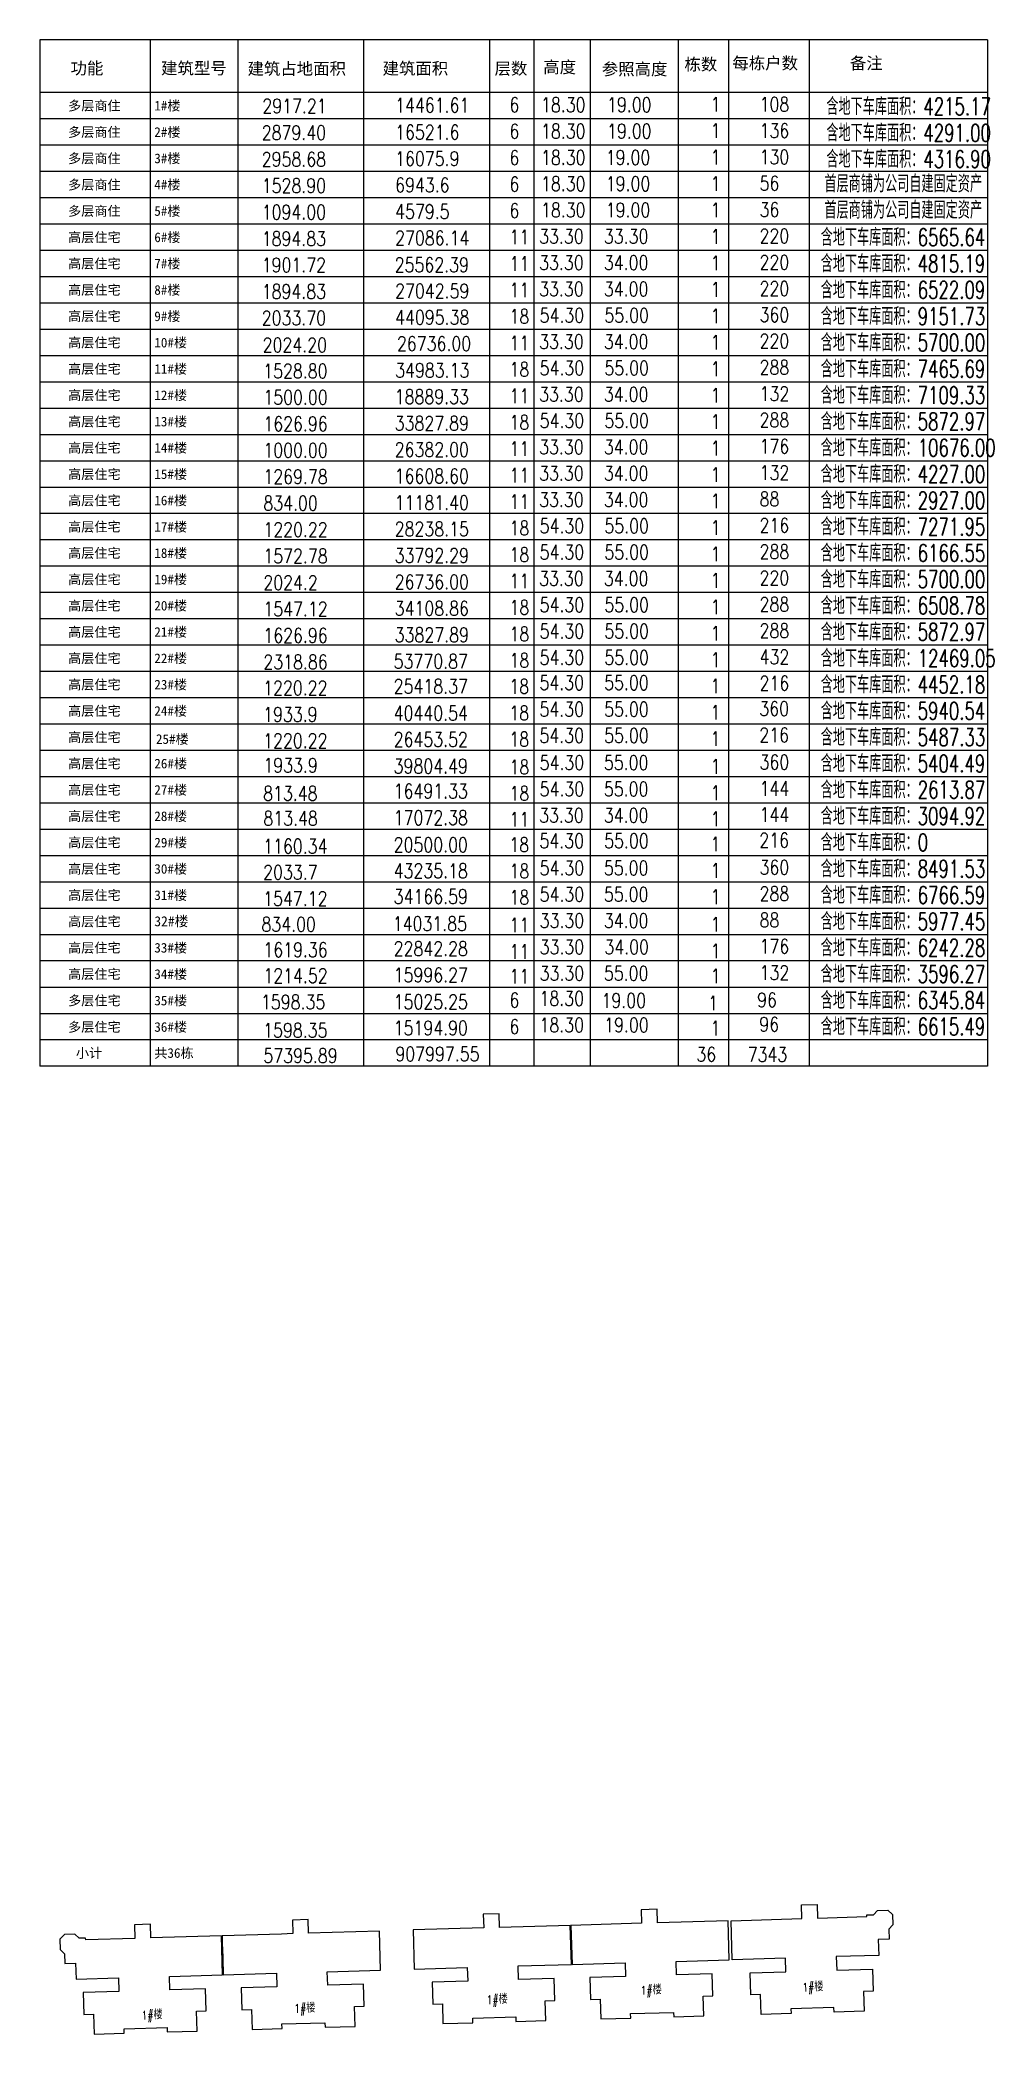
# Model space of a CAD drawing. Header units: inches. Extents: x 6 to 175, y 144 to 496.
import ezdxf

# ---------------------------------------------------------------- set-up
doc = ezdxf.new("R2010")
doc.units = ezdxf.units.IN
doc.header["$MEASUREMENT"] = 0
doc.layers.add('TEXT', color=2, linetype='Continuous', lineweight=25)
doc.layers.add('建筑型号', color=2, linetype='Continuous', lineweight=18)
doc.layers.add('外墙', color=42, linetype='Continuous')
doc.styles.add('-黑体', font='simhei.ttf', dxfattribs={"width": 0.8})
doc.styles.add('_HZTXT', font='txt.shx', dxfattribs={"width": 0.8, "bigfont": 'hztxt.shx'})
doc.styles.add('HZ', font='simplex.shx', dxfattribs={"width": 0.7, "bigfont": 'hztxt.shx'})

msp = doc.modelspace()

# ---------------------------------------------------------------- linework, layer by layer
at = {"layer": 'TEXT', "color": 123}
for p, q in [((173.56, 496.47), (6.18, 496.47)), ((6.18, 496.47), (6.18, 315.1)), ((25.67, 496.47), (25.67, 315.1)), ((41.15, 496.47), (41.15, 315.1)), ((63.37, 496.47), (63.37, 315.1)), ((85.6, 496.47), (85.6, 315.1)), ((93.42, 496.47), (93.42, 315.1)), ((103.38, 496.47), (103.38, 315.1)), ((118.93, 496.47), (118.93, 315.1)), ((127.84, 496.47), (127.84, 315.1)), ((142.07, 496.47), (142.07, 315.1)), ((173.56, 496.47), (173.56, 315.1)), ((173.56, 487.16), (6.18, 487.16)), ((173.56, 487.16), (6.18, 487.16)), ((173.56, 482.49), (6.18, 482.49)), ((173.56, 482.49), (6.18, 482.49)), ((173.56, 477.84), (6.18, 477.84)), ((173.56, 473.19), (6.18, 473.19)), ((173.56, 473.19), (6.18, 473.19)), ((173.56, 468.55), (6.18, 468.55)), ((173.56, 468.55), (6.18, 468.55)), ((173.56, 463.9), (6.18, 463.9)), ((173.56, 463.9), (6.18, 463.9)), ((173.56, 459.25), (6.18, 459.25)), ((173.56, 454.6), (6.18, 454.6)), ((173.56, 449.95), (6.18, 449.95)), ((173.56, 445.29), (6.18, 445.29)), ((173.56, 445.29), (6.18, 445.29)), ((173.56, 445.29), (6.18, 445.29)), ((173.56, 440.64), (6.18, 440.64)), ((173.56, 435.99), (6.18, 435.99)), ((173.56, 431.34), (6.18, 431.34)), ((173.56, 426.69), (6.18, 426.69)), ((173.56, 422.04), (6.18, 422.04)), ((173.56, 417.39), (6.18, 417.39)), ((173.56, 412.75), (6.18, 412.75)), ((173.56, 408.1), (6.18, 408.1)), ((173.56, 403.45), (6.18, 403.45)), ((173.56, 403.45), (6.18, 403.45)), ((173.56, 403.45), (6.18, 403.45)), ((173.56, 398.8), (6.18, 398.8)), ((173.56, 398.79), (6.18, 398.79)), ((173.56, 394.14), (6.18, 394.14)), ((173.56, 389.49), (6.18, 389.49)), ((173.56, 389.49), (6.18, 389.49)), ((173.56, 389.49), (6.18, 389.49)), ((173.56, 389.49), (6.18, 389.49)), ((173.56, 389.49), (6.18, 389.49)), ((173.56, 384.85), (6.18, 384.85)), ((173.56, 380.2), (6.18, 380.2)), ((173.56, 375.55), (6.18, 375.55)), ((173.56, 370.9), (6.18, 370.9)), ((173.56, 366.25), (6.18, 366.25)), ((173.56, 361.59), (6.18, 361.59)), ((173.56, 361.59), (6.18, 361.59)), ((173.56, 356.94), (6.18, 356.94)), ((173.56, 352.29), (6.18, 352.29)), ((173.56, 347.64), (6.18, 347.64)), ((173.56, 347.64), (6.18, 347.64)), ((173.56, 342.99), (6.18, 342.99)), ((173.56, 338.34), (6.18, 338.34)), ((173.56, 333.69), (6.18, 333.69)), ((173.56, 329.02), (6.18, 329.02)), ((173.56, 324.34), (6.18, 324.34)), ((173.56, 319.75), (6.18, 319.75)), ((173.56, 319.75), (6.18, 319.75)), ((173.56, 315.1), (6.18, 315.1))]:
    msp.add_line(p, q, dxfattribs=at)
at = {"layer": '外墙', "color": 2, "ltscale": 0.1}
for points in [[(100.19, 156.37), (109.58, 156.65), (109.65, 154.25), (103.35, 154.06), (103.47, 150.16), (105.17, 150.21), (105.27, 146.72), (110.57, 146.87), (110.54, 147.67), (118.14, 147.89), (118.16, 147.09), (123.46, 147.25), (123.36, 150.75), (125.06, 150.8), (124.95, 154.69), (118.65, 154.51), (118.58, 156.91), (127.97, 157.18), (127.77, 164.08), (115.28, 163.72), (115.21, 166.11), (112.41, 166.03), (112.48, 163.63), (99.98, 163.27)], [(152.27, 164.81), (152.27, 165.11), (153.42, 165.15), (154.15, 165.92), (155.98, 165.97), (156.81, 165.19), (156.87, 163.36), (156.14, 162.58), (156.19, 160.83), (154.3, 160.77), (154.38, 157.97), (146.88, 157.75), (146.95, 155.35), (153.25, 155.54), (153.37, 151.64), (151.67, 151.59), (151.77, 148.09), (146.48, 147.93), (146.45, 148.73), (138.86, 148.5), (138.88, 147.7), (133.58, 147.54), (133.48, 151.04), (131.78, 150.99), (131.66, 154.89), (137.96, 155.08), (137.89, 157.48), (128.49, 157.2), (128.28, 164.09), (140.78, 164.47), (140.71, 166.87), (143.51, 166.95), (143.58, 164.55)], [(14.27, 160.71), (14.26, 161.01), (13.11, 160.98), (12.33, 161.7), (10.5, 161.65), (9.72, 160.82), (9.77, 158.98), (10.54, 158.26), (10.6, 156.5), (12.5, 156.56), (12.58, 153.76), (20.08, 153.98), (20.15, 151.58), (13.85, 151.39), (13.97, 147.5), (15.67, 147.55), (15.77, 144.05), (21.07, 144.21), (21.04, 145.01), (28.64, 145.23), (28.67, 144.43), (33.96, 144.59), (33.86, 148.09), (35.56, 148.14), (35.44, 152.04), (29.14, 151.85), (29.07, 154.25), (38.47, 154.53), (38.26, 161.43), (25.77, 161.05), (25.7, 163.45), (22.9, 163.37), (22.97, 160.97)], [(48.86, 161.74), (38.36, 161.43), (38.41, 159.88), (38.43, 159.13), (38.48, 157.43), (38.57, 154.53), (47.96, 154.81), (48.04, 152.42), (41.74, 152.23), (41.85, 148.33), (43.55, 148.38), (43.66, 144.88), (48.96, 145.04), (48.93, 145.84), (56.53, 146.07), (56.55, 145.27), (61.85, 145.42), (61.75, 148.92), (63.45, 148.97), (63.33, 152.87), (57.03, 152.68), (56.96, 155.08), (66.36, 155.36), (66.15, 162.26), (53.66, 161.89), (53.58, 164.29), (50.78, 164.2), (50.86, 161.8)], [(72.3, 155.55), (81.69, 155.83), (81.76, 153.43), (75.47, 153.25), (75.58, 149.35), (77.28, 149.4), (77.38, 145.9), (82.68, 146.05), (82.66, 146.85), (90.25, 147.08), (90.28, 146.28), (95.57, 146.43), (95.47, 149.93), (97.17, 149.98), (97.06, 153.88), (90.76, 153.69), (90.69, 156.09), (100.09, 156.37), (99.88, 163.26), (87.39, 162.9), (87.32, 165.3), (84.52, 165.22), (84.59, 162.82), (72.1, 162.45)]]:
    msp.add_lwpolyline(points, close=True, dxfattribs=at)

# ---------------------------------------------------------------- texts
at = {"layer": 'TEXT', "color": 123, "style": '-黑体'}
for s, height, p in [('栋数', 2.125, (120.05, 491.09)), ('每栋户数', 2.125, (128.52, 491.29)), ('备注', 2.125, (149.28, 491.29)), ('功能', 2.125, (11.6, 490.4)), ('建筑型号', 2.125, (27.59, 490.4)), ('建筑占地面积', 2.125, (42.86, 490.33)), ('建筑面积', 2.125, (66.72, 490.36)), ('层数', 2.125, (86.51, 490.35)), ('高度', 2.125, (95.1, 490.59)), ('参照高度', 2.125, (105.45, 490.24)), ('多层商住', 1.7, (11.16, 483.99)), ('1#楼', 1.7, (26.39, 483.99)), ('多层商住', 1.7, (11.16, 479.33)), ('2#楼', 1.7, (26.39, 479.33)), ('多层商住', 1.7, (11.16, 474.68)), ('3#楼', 1.7, (26.39, 474.68)), ('多层商住', 1.7, (11.16, 470.03)), ('4#楼', 1.7, (26.39, 470.03)), ('多层商住', 1.7, (11.16, 465.38)), ('5#楼', 1.7, (26.39, 465.38)), ('高层住宅', 1.7, (11.16, 460.73)), ('6#楼', 1.7, (26.39, 460.73)), ('高层住宅', 1.7, (11.16, 456.08)), ('7#楼', 1.7, (26.39, 456.08)), ('高层住宅', 1.7, (11.16, 451.43)), ('8#楼', 1.7, (26.39, 451.43)), ('高层住宅', 1.7, (11.16, 446.79)), ('9#楼', 1.7, (26.39, 446.77)), ('高层住宅', 1.7, (11.16, 442.12)), ('10#楼', 1.7, (26.39, 442.12)), ('高层住宅', 1.7, (11.16, 437.47)), ('11#楼', 1.7, (26.39, 437.47)), ('高层住宅', 1.7, (11.16, 432.82)), ('12#楼', 1.7, (26.39, 432.82)), ('高层住宅', 1.7, (11.16, 428.17)), ('13#楼', 1.7, (26.39, 428.17)), ('高层住宅', 1.7, (11.16, 423.53)), ('14#楼', 1.7, (26.39, 423.53)), ('高层住宅', 1.7, (11.16, 418.86)), ('15#楼', 1.7, (26.39, 418.88)), ('高层住宅', 1.7, (11.16, 414.23)), ('16#楼', 1.7, (26.39, 414.23)), ('高层住宅', 1.7, (11.16, 409.58)), ('17#楼', 1.7, (26.39, 409.58)), ('高层住宅', 1.7, (11.16, 404.93)), ('18#楼', 1.7, (26.39, 404.93)), ('高层住宅', 1.7, (11.16, 400.28)), ('19#楼', 1.7, (26.39, 400.28)), ('高层住宅', 1.7, (11.16, 395.62)), ('20#楼', 1.7, (26.39, 395.63)), ('高层住宅', 1.7, (11.16, 390.98)), ('21#楼', 1.7, (26.39, 390.98)), ('高层住宅', 1.7, (11.16, 386.33)), ('22#楼', 1.7, (26.39, 386.33)), ('高层住宅', 1.7, (11.16, 381.68)), ('23#楼', 1.7, (26.39, 381.68)), ('高层住宅', 1.7, (11.16, 377.03)), ('24#楼', 1.7, (26.39, 377.03)), ('高层住宅', 1.7, (11.16, 372.37)), ('25#楼', 1.7, (26.68, 372.06)), ('高层住宅', 1.7, (11.16, 367.73)), ('26#楼', 1.7, (26.39, 367.73)), ('高层住宅', 1.7, (11.16, 363.08)), ('27#楼', 1.7, (26.39, 363.08)), ('高层住宅', 1.7, (11.16, 358.44)), ('28#楼', 1.7, (26.39, 358.42)), ('高层住宅', 1.7, (11.16, 353.79)), ('29#楼', 1.7, (26.39, 353.77)), ('高层住宅', 1.7, (11.16, 349.12)), ('30#楼', 1.7, (26.39, 349.12)), ('高层住宅', 1.7, (11.16, 344.47)), ('31#楼', 1.7, (26.39, 344.47)), ('高层住宅', 1.7, (11.16, 339.83)), ('32#楼', 1.763, (26.39, 339.83)), ('高层住宅', 1.7, (11.16, 335.18)), ('33#楼', 1.7, (26.39, 335.18)), ('高层住宅', 1.7, (11.16, 330.53)), ('34#楼', 1.7, (26.39, 330.53)), ('多层住宅', 1.7, (11.16, 325.85)), ('35#楼', 1.7, (26.39, 325.85)), ('多层住宅', 1.7, (11.16, 321.18)), ('36#楼', 1.7, (26.39, 321.18)), ('小计', 1.7, (12.54, 316.58)), ('共36栋', 1.7, (26.39, 316.58))]:
    msp.add_text(s, height=height, rotation=360, dxfattribs=at).set_placement(p)
at = {"layer": 'TEXT', "color": 123, "style": 'HZ', "width": 0.8}
for s, p in [('1', (124.67, 483.81)), ('6', (89.14, 483.72)), ('18.30', (94.71, 483.72)), ('19.00', (106.37, 483.72)), ('18.30', (94.71, 479.06)), ('19.00', (106.37, 479.06)), ('18.30', (94.71, 474.41)), ('19.00', (106.15, 474.41)), ('18.30', (94.71, 469.76)), ('19.00', (106.15, 469.76)), ('18.30', (94.71, 465.11)), ('19.00', (106.15, 465.11)), ('33.30', (94.38, 460.46)), ('33.30', (105.82, 460.46)), ('33.30', (94.38, 455.81)), ('34.00', (105.82, 455.81)), ('33.30', (94.38, 451.16)), ('34.00', (105.82, 451.16)), ('54.30', (94.47, 446.51)), ('55.00', (105.91, 446.51)), ('33.30', (94.38, 441.85)), ('34.00', (105.82, 441.85)), ('54.30', (94.47, 437.2)), ('55.00', (105.91, 437.2)), ('33.30', (94.38, 432.55)), ('34.00', (105.82, 432.55)), ('54.30', (94.47, 427.9)), ('55.00', (105.91, 427.9)), ('33.30', (94.38, 423.25)), ('34.00', (105.82, 423.25)), ('33.30', (94.38, 418.6)), ('34.00', (105.82, 418.6)), ('33.30', (94.38, 413.95)), ('34.00', (105.82, 413.95)), ('54.30', (94.47, 409.31)), ('55.00', (105.91, 409.31)), ('54.30', (94.47, 404.66)), ('55.00', (105.91, 404.66)), ('33.30', (94.38, 400.01)), ('34.00', (105.82, 400.01)), ('54.30', (94.47, 395.36)), ('55.00', (105.91, 395.36)), ('54.30', (94.47, 390.7)), ('55.00', (105.91, 390.7)), ('54.30', (94.47, 386.05)), ('55.00', (105.91, 386.05)), ('54.30', (94.44, 381.58)), ('55.00', (105.87, 381.58)), ('54.30', (94.44, 376.91)), ('55.00', (105.87, 376.91)), ('54.30', (94.44, 372.26)), ('55.00', (105.87, 372.26)), ('54.30', (94.47, 367.46)), ('55.00', (105.82, 367.46)), ('54.30', (94.47, 362.8)), ('55.00', (105.82, 362.8)), ('33.30', (94.38, 358.15)), ('34.00', (105.82, 358.15)), ('54.30', (94.44, 353.65)), ('55.00', (105.87, 353.65)), ('54.30', (94.47, 348.85)), ('55.00', (105.82, 348.85)), ('54.30', (94.47, 344.2)), ('55.00', (105.82, 344.2)), ('33.30', (94.47, 339.55)), ('34.00', (105.82, 339.55)), ('33.30', (94.47, 334.9)), ('34.00', (105.91, 334.9)), ('33.30', (94.47, 330.25)), ('55.00', (105.82, 330.25)), ('18.30', (94.44, 325.79)), ('19.00', (105.39, 325.43)), ('18.30', (94.44, 321.11)), ('19.00', (105.87, 321.11))]:
    msp.add_text(s, height=2.55, rotation=360, dxfattribs=at).set_placement(p)
at = {"layer": 'TEXT', "color": 6, "style": 'HZ', "width": 0.8}
for s, p in [('108', (133.32, 483.81)), ('2917.21', (45.48, 483.49)), ('14461.61', (68.94, 483.65)), ('2879.40', (45.37, 478.78)), ('16521.6', (68.94, 478.88)), ('136', (133.32, 479.15)), ('2958.68', (45.37, 474.1)), ('16075.9', (68.94, 474.21)), ('130', (133.32, 474.5)), ('56', (133.32, 469.85)), ('1528.90', (45.37, 469.43)), ('6943.6', (68.94, 469.53)), ('1094.00', (45.37, 464.75)), ('4579.5', (68.94, 464.86)), ('36', (133.32, 465.2)), ('1894.83', (45.37, 460.08)), ('27086.14', (68.94, 460.18)), ('220', (133.32, 460.55)), ('220', (133.32, 455.9)), ('1901.72', (45.37, 455.4)), ('25562.39', (68.86, 455.44)), ('1894.83', (45.37, 450.73)), ('27042.59', (68.94, 450.83)), ('220', (133.32, 451.25)), ('2033.70', (45.37, 446.05)), ('44095.38', (68.94, 446.16)), ('360', (133.32, 446.61)), ('26736.00', (69.26, 441.52)), ('220', (133.32, 441.96)), ('2024.20', (45.54, 441.29)), ('1528.80', (45.63, 436.66)), ('34983.13', (68.94, 436.81)), ('288', (133.32, 437.31)), ('1500.00', (45.66, 432.02)), ('18889.33', (68.86, 432.12)), ('132', (133.32, 432.66)), ('33827.89', (68.86, 427.45)), ('288', (133.32, 428.01)), ('1626.96', (45.66, 427.34)), ('1000.00', (45.66, 422.67)), ('26382.00', (68.86, 422.77)), ('176', (133.32, 423.36)), ('1269.78', (45.66, 417.99)), ('16608.60', (68.86, 418.1)), ('132', (133.32, 418.71)), ('834.00', (45.66, 413.32)), ('11181.40', (68.86, 413.42)), ('88', (133.32, 414.05)), ('1220.22', (45.66, 408.64)), ('28238.15', (68.86, 408.75)), ('216', (133.32, 409.4)), ('1572.78', (45.66, 403.97)), ('33792.29', (68.86, 404.07)), ('288', (133.32, 404.75)), ('2024.2', (45.66, 399.29)), ('26736.00', (68.86, 399.4)), ('220', (133.32, 400.1)), ('1547.12', (45.66, 394.62)), ('34108.86', (68.86, 394.72)), ('288', (133.32, 395.45)), ('1626.96', (45.66, 389.94)), ('33827.89', (68.86, 390.05)), ('288', (133.32, 390.8)), ('2318.86', (45.66, 385.27)), ('53770.87', (68.68, 385.37)), ('432', (133.32, 386.16)), ('1220.22', (45.62, 380.66)), ('25418.37', (68.68, 380.97)), ('216', (133.32, 381.51)), ('1933.9', (45.62, 375.98)), ('40440.54', (68.68, 376.21)), ('360', (133.28, 377.02)), ('1220.22', (45.62, 371.33)), ('26453.52', (68.68, 371.56)), ('216', (133.28, 372.37)), ('360', (133.32, 367.55)), ('1933.9', (45.66, 366.98)), ('39804.49', (68.68, 366.85)), ('813.48', (45.62, 362.02)), ('16491.33', (68.68, 362.43)), ('144', (133.32, 362.9)), ('813.48', (45.66, 357.64)), ('17072.38', (68.68, 357.72)), ('144', (133.32, 358.26)), ('216', (133.28, 353.76)), ('1160.34', (45.62, 352.7)), ('20500.00', (68.68, 352.94)), ('2033.7', (45.62, 348.1)), ('43235.18', (68.68, 348.35)), ('360', (133.32, 348.96)), ('1547.12', (45.62, 343.45)), ('34166.59', (68.68, 343.81)), ('288', (133.32, 344.31)), ('88', (133.32, 339.65)), ('834.00', (45.32, 338.91)), ('14031.85', (68.52, 339.02)), ('1619.36', (45.66, 334.39)), ('22842.28', (68.68, 334.6)), ('176', (133.32, 335)), ('1214.52', (45.66, 329.8)), ('15996.27', (68.68, 329.94)), ('132', (133.32, 330.35)), ('15025.25', (68.68, 325.2)), ('96', (132.89, 325.54)), ('1598.35', (45.23, 325.17)), ('1598.35', (45.62, 320.18)), ('15194.90', (68.68, 320.57)), ('96', (133.28, 321.22)), ('57395.89', (45.66, 315.69)), ('907997.55', (68.98, 315.99)), ('36', (122.16, 315.9)), ('7343', (131.22, 315.89))]:
    msp.add_text(s, height=2.55, rotation=360, dxfattribs=at).set_placement(p)
at = {"layer": 'TEXT', "style": 'HZ', "width": 0.7}
for s, p in [('含地下车库面积：4215.17', (145.12, 483.17)), ('含地下车库面积：4291.00', (145.12, 478.51)), ('含地下车库面积：4316.90', (145.12, 473.86)), ('首层商铺为公司自建固定资产', (144.78, 469.51)), ('首层商铺为公司自建固定资产', (144.78, 464.86)), ('含地下车库面积：6565.64', (144.12, 460.06)), ('含地下车库面积：4815.19', (144.12, 455.41)), ('含地下车库面积：6522.09', (144.12, 450.76)), ('含地下车库面积：9151.73', (144.12, 446.1)), ('含地下车库面积：5700.00', (144.12, 441.45)), ('含地下车库面积：7465.69', (144.12, 436.8)), ('含地下车库面积：7109.33', (144.12, 432.15)), ('含地下车库面积：5872.97', (144.12, 427.5)), ('含地下车库面积：10676.00', (144.12, 422.86)), ('含地下车库面积：4227.00', (144.12, 418.21)), ('含地下车库面积：2927.00', (144.12, 413.56)), ('含地下车库面积：7271.95', (144.12, 408.91)), ('含地下车库面积：6166.55', (144.12, 404.26)), ('含地下车库面积：5700.00', (144.12, 399.61)), ('含地下车库面积：6508.78', (144.12, 394.96)), ('含地下车库面积：5872.97', (144.12, 390.31)), ('含地下车库面积：12469.05', (144.12, 385.66)), ('含地下车库面积：4452.18', (144.12, 381.01)), ('含地下车库面积：5940.54', (144.12, 376.36)), ('含地下车库面积：5487.33', (144.12, 371.71)), ('含地下车库面积：5404.49', (144.12, 367.06)), ('含地下车库面积：2613.87', (144.12, 362.41)), ('含地下车库面积：3094.92', (144.12, 357.76)), ('含地下车库面积：0', (144.12, 353.12)), ('含地下车库面积：8491.53', (144.12, 348.45)), ('含地下车库面积：6766.59', (144.12, 343.8)), ('含地下车库面积：5977.45', (144.12, 339.15)), ('含地下车库面积：6242.28', (144.12, 334.51)), ('含地下车库面积：3596.27', (144.12, 329.86)), ('含地下车库面积：6345.84', (144.12, 325.21)), ('含地下车库面积：6615.49', (144.12, 320.56))]:
    msp.add_text(s, height=3.06, dxfattribs=at).set_placement(p)
at = {"layer": 'TEXT', "color": 123, "style": 'HZ', "oblique": 360, "width": 0.8}
for s, p in [('6', (89.14, 479.04)), ('1', (124.67, 479.14)), ('6', (89.14, 474.37)), ('1', (124.67, 474.46)), ('1', (124.67, 469.79)), ('6', (89.14, 469.69)), ('6', (89.14, 465.02)), ('1', (124.67, 465.11)), ('11', (89.14, 460.34)), ('1', (124.67, 460.44)), ('11', (89.14, 455.67)), ('1', (124.67, 455.76)), ('11', (89.14, 450.99)), ('1', (124.67, 451.09)), ('18', (89.14, 446.32)), ('1', (124.67, 446.41)), ('11', (89.14, 441.64)), ('1', (124.67, 441.74)), ('18', (89.14, 436.97)), ('1', (124.67, 437.06)), ('11', (89.14, 432.29)), ('1', (124.67, 432.39)), ('18', (89.14, 427.62)), ('1', (124.67, 427.71)), ('11', (89.14, 422.94)), ('1', (124.67, 423.04)), ('11', (89.14, 418.27)), ('1', (124.67, 418.36)), ('11', (89.14, 413.59)), ('1', (124.67, 413.69)), ('18', (89.14, 408.92)), ('1', (124.67, 409.01)), ('18', (89.14, 404.24)), ('1', (124.67, 404.34)), ('11', (89.14, 399.57)), ('1', (124.67, 399.66)), ('18', (89.14, 394.89)), ('1', (124.67, 394.99)), ('18', (89.14, 390.22)), ('1', (124.67, 390.31)), ('18', (89.14, 385.54)), ('1', (124.67, 385.64)), ('18', (89.11, 380.93)), ('1', (124.63, 381.03)), ('18', (89.11, 376.26)), ('1', (124.63, 376.35)), ('18', (89.11, 371.61)), ('1', (124.63, 371.7)), ('18', (89.14, 366.7)), ('1', (124.67, 366.79)), ('18', (89.14, 362.04)), ('1', (124.67, 362.13)), ('11', (89.14, 357.44)), ('1', (124.67, 357.53)), ('18', (89.11, 352.97)), ('1', (124.63, 353.07)), ('18', (89.14, 348.31)), ('1', (124.67, 348.4)), ('18', (89.14, 343.66)), ('1', (124.67, 343.76)), ('11', (89.14, 338.79)), ('1', (124.67, 338.89)), ('11', (89.14, 334.09)), ('1', (124.67, 334.18)), ('11', (89.14, 329.69)), ('1', (124.67, 329.78)), ('6', (89.14, 325.49)), ('1', (124.24, 324.99)), ('6', (89.14, 320.81)), ('1', (124.63, 320.55))]:
    msp.add_text(s, height=2.55, rotation=360, dxfattribs=at).set_placement(p)
at = {"layer": '建筑型号', "color": 0, "style": '_HZTXT', "width": 0.8}
for p in [(112.33, 151.01), (140.9, 151.56), (24.16, 146.62), (51.15, 147.8), (85.12, 149.35)]:
    msp.add_text('1#楼', height=1.5, rotation=1.7114, dxfattribs=at).set_placement(p)

doc.saveas('drawing.dxf')
